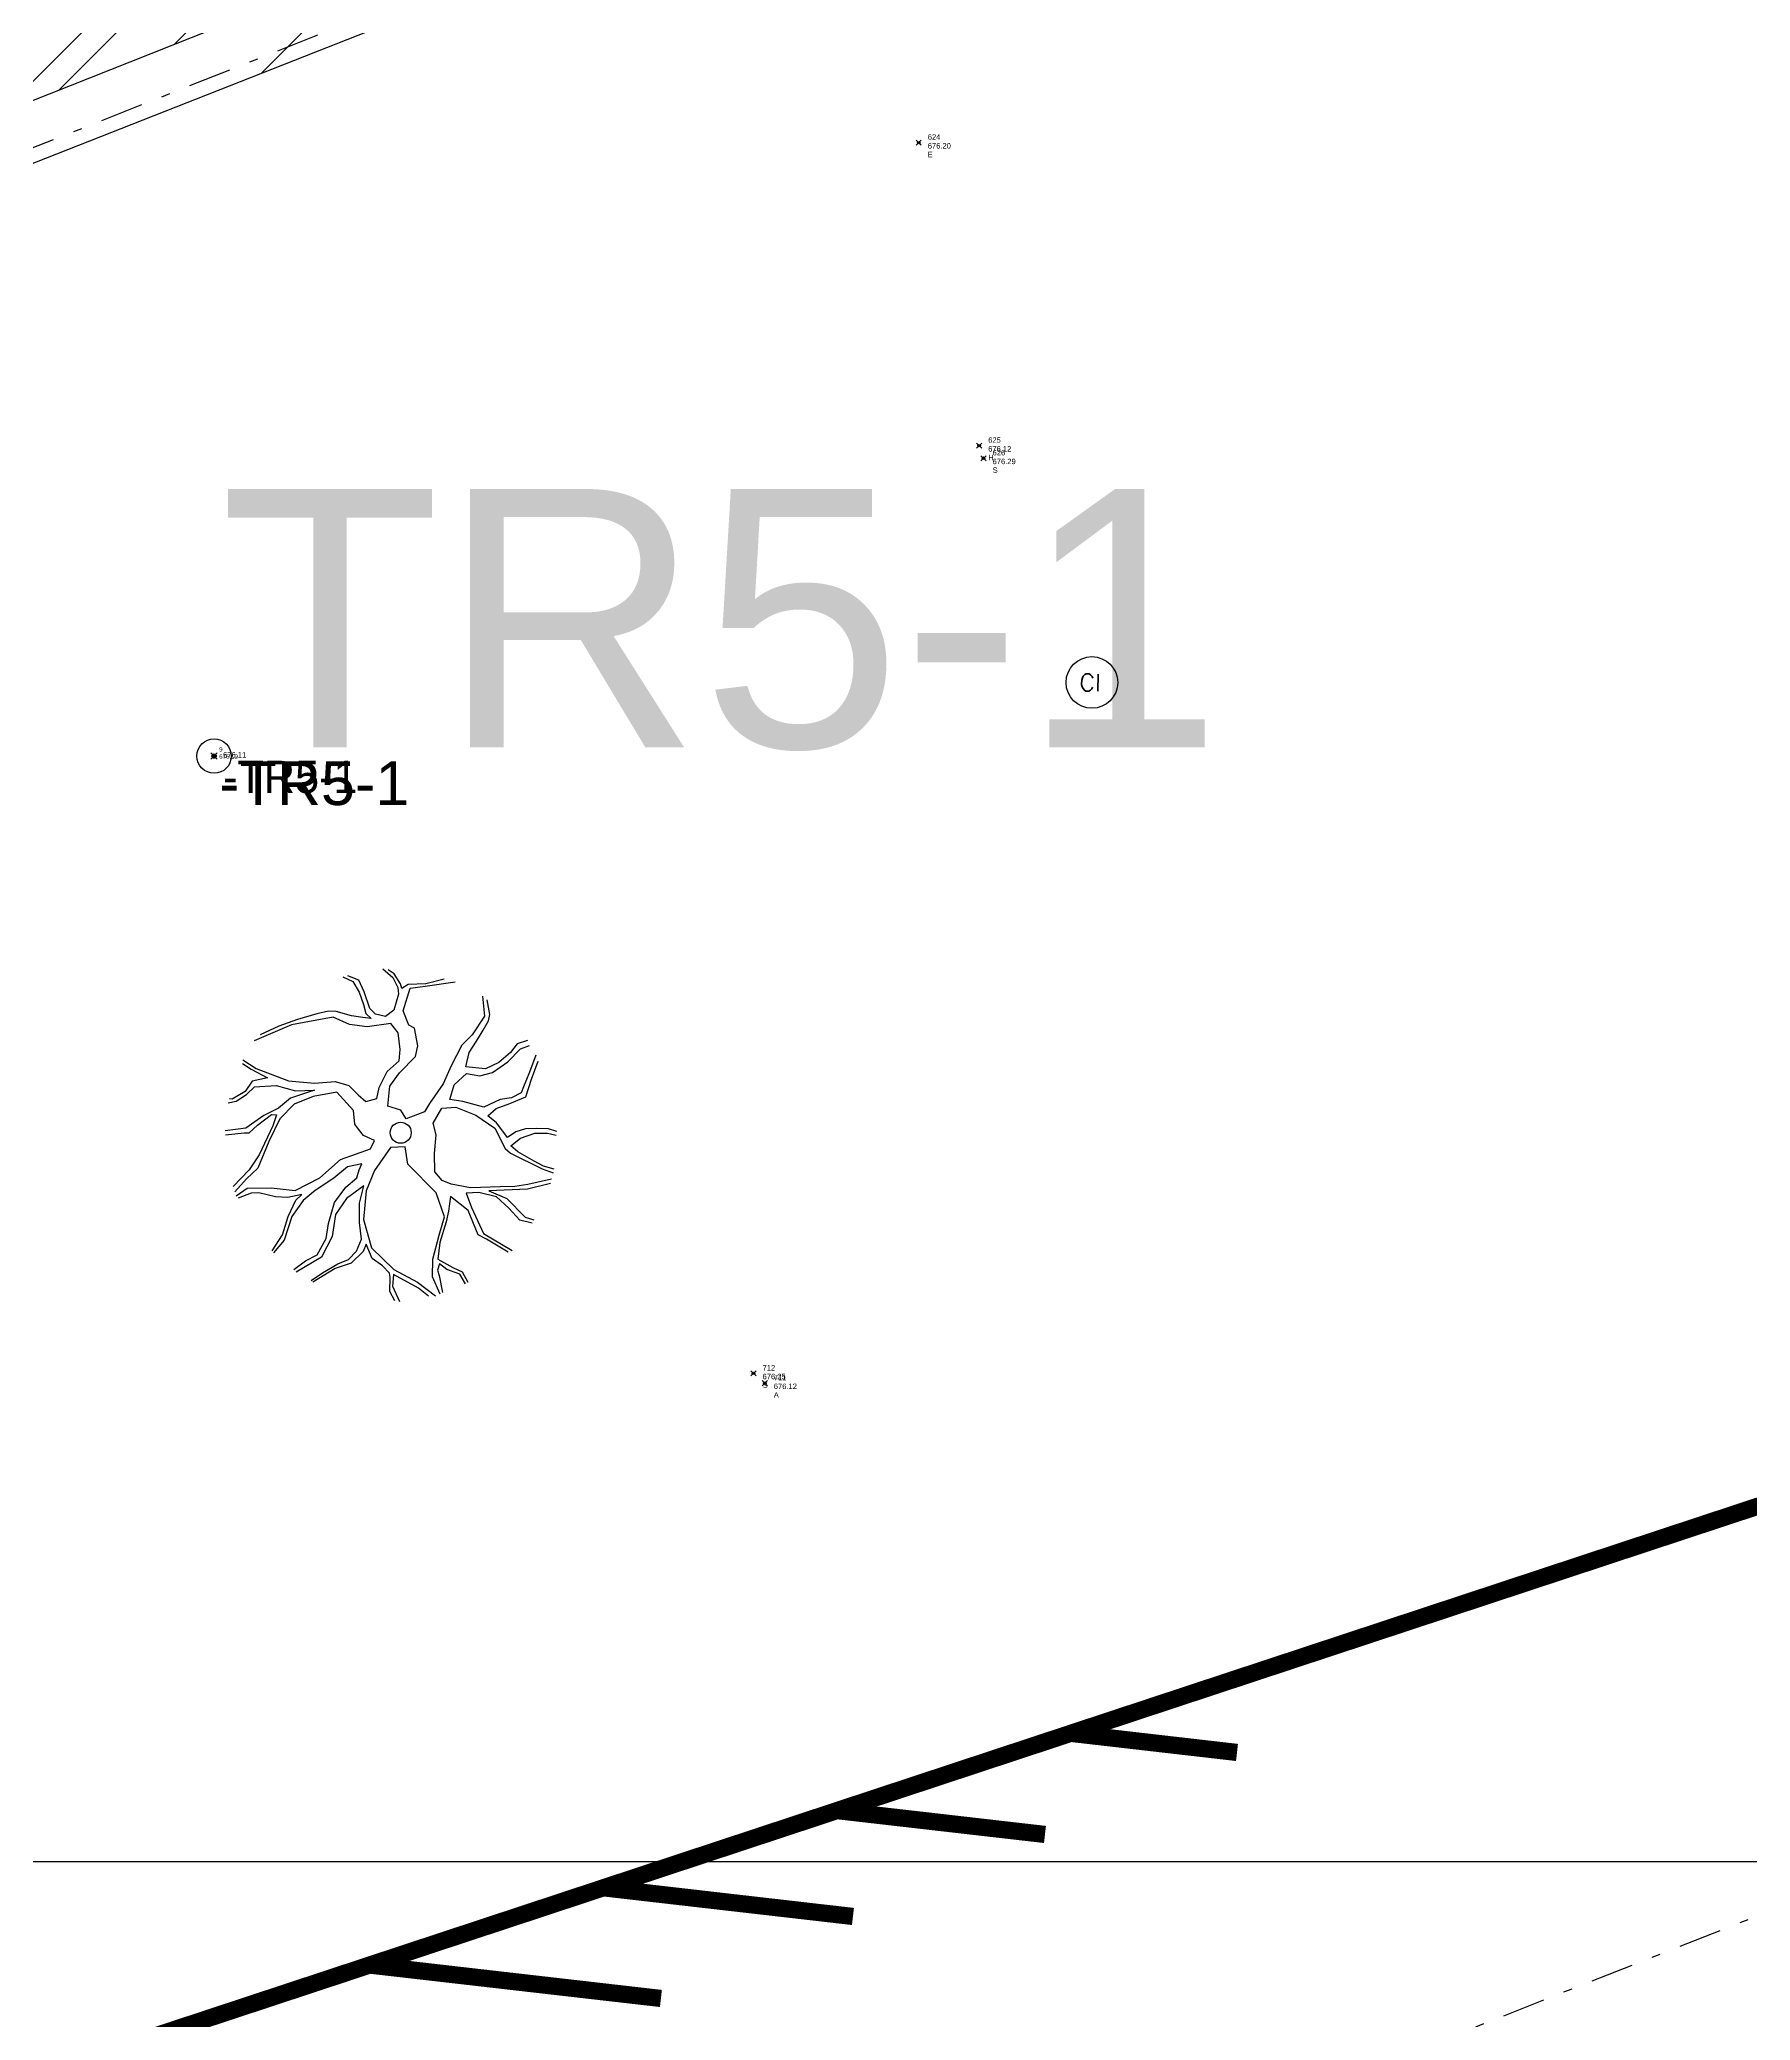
# Model space of a CAD drawing. Extents: x 352140 to 354978, y 6304672 to 6307963.
# Drawn here: x 352505.18 to 352525.05, y 6305398.16 to 6305421.15 of the extents above; entities that cross this region are included whole.
import ezdxf

# ---------------------------------------------------------------- set-up
doc = ezdxf.new("R2010")
doc.units = 0
doc.header["$PDMODE"] = 35
doc.header["$PDSIZE"] = 0.03
doc.linetypes.add('DASHED', pattern=[19.05, 12.7, -6.35])
doc.linetypes.add('JPG_DASHDOT', pattern=[1, 0.5, -0.25, 0, -0.25])
doc.layers.get('0').update_dxf_attribs({"linetype": 'CONTINUOUS'})
for name, color, linetype in [('0-LEVANTAMIENTO 2020.SEP', 252, 'CONTINUOUS'), ('00_Demarcacion Existente', 252, 'CONTINUOUS'), ('02_Geo ext_Acotamiento', 7, 'CONTINUOUS'), ('1-coordenadas', 8, 'CONTINUOUS'), ('1-ESTACION', 6, 'CONTINUOUS'), ('1-PRS', 6, 'CONTINUOUS'), ('1-VEREDA', 251, 'CONTINUOUS'), ('2-ACHURADO VEREDA', 252, 'CONTINUOUS'), ('TOP-URB-SOLERAS', 2, 'JPG_DASHDOT'), ('V-NODE - 2013', 4, 'CONTINUOUS'), ('V-NODE-TEXT 2013', 2, 'CONTINUOUS'), ('V-NODE-TEXT1 2013', 6, 'CONTINUOUS'), ('V-NODE-TEXT4', 4, 'CONTINUOUS'), ('Z-ARB', 253, 'CONTINUOUS'), ('Z-CI', 253, 'CONTINUOUS')]:
    doc.layers.add(name, color=color, linetype=linetype)
doc.styles.add('A', font='arial.ttf', dxfattribs={"height": 2})
doc.styles.add('ROMANS', font='romans.shx', dxfattribs={"width": 0.75})
doc.dimstyles.new('Principal', dxfattribs={"dimscale": 0, "dimtxt": 2, "dimasz": 2, "dimexe": 1, "dimexo": 1, "dimtad": 1, "dimrnd": 0.05, "dimzin": 1, "dimtxsty": 'ROMANS', "dimcen": 2.5, "dimclrt": 2, "dimaunit": 2, "dimadec": 0, "dimazin": 0, "dimtfac": 1, "dimtmove": 0, "dimatfit": 3, "dimfxl": 1, "dimfxlon": 1, "dimarcsym": 0})

# ---------------------------------------------------------------- blocks, each defined once
blk = doc.blocks.new('COORDENADAS')
at = {"layer": '1-coordenadas'}
blk.add_line((20, -800.625), (1420, -800.625), dxfattribs=at)
blk = doc.blocks.new('ARB')
at = {"layer": 'Z-ARB', "linetype": 'Continuous'}
for p, q in [((-0.239, 1.899), (-0.12, 1.8)), ((-0.104, 1.843), (-0.176, 1.887)), ((-0.028, 1.73), (-0.104, 1.843)), ((-0.702, 1.798), (-0.583, 1.746)), ((-0.515, 1.763), (-0.643, 1.81)), ((-0.583, 1.746), (-0.509, 1.626)), ((-0.451, 1.63), (-0.515, 1.763)), ((-0.509, 1.626), (-0.456, 1.48)), ((-0.383, 1.436), (-0.451, 1.63)), ((-0.12, 1.8), (-0.061, 1.684)), ((-0.061, 1.684), (-0.052, 1.607)), ((-0.015, 1.675), (-0.028, 1.73)), ((0.059, 1.721), (-0.015, 1.675)), ((0.008, 1.414), (0.083, 1.679)), ((0.263, 1.735), (0.059, 1.721)), ((0.083, 1.679), (0.258, 1.706)), ((0.258, 1.706), (0.603, 1.763)), ((0.476, 1.792), (0.263, 1.735)), ((-0.859, 1.399), (-0.994, 1.364)), ((-0.77, 1.397), (-0.859, 1.399)), ((-0.594, 1.348), (-0.77, 1.397)), ((-0.456, 1.48), (-0.427, 1.377)), ((-0.315, 1.371), (-0.383, 1.436)), ((-0.104, 1.421), (-0.198, 1.348)), ((-0.052, 1.607), (-0.104, 1.421)), ((0.074, 1.251), (0.008, 1.414)), ((0.925, 1.599), (0.953, 1.37)), ((1.013, 1.388), (0.981, 1.56)), ((0.999, 1.316), (1.013, 1.388)), ((-1.286, 1.232), (-1.718, 1.038)), ((-1.435, 1.215), (-1.648, 1.112)), ((-1.218, 1.294), (-1.435, 1.215)), ((-0.807, 1.329), (-1.286, 1.232)), ((-0.994, 1.364), (-1.218, 1.294)), ((-0.613, 1.246), (-0.807, 1.329)), ((-0.408, 1.222), (-0.613, 1.246)), ((-0.46, 1.33), (-0.594, 1.348)), ((-0.365, 1.32), (-0.46, 1.33)), ((-0.427, 1.377), (-0.365, 1.32)), ((-0.133, 1.268), (-0.408, 1.222)), ((-0.198, 1.348), (-0.315, 1.371)), ((-0.048, 1.161), (-0.133, 1.268)), ((-0.02, 0.968), (-0.048, 1.161)), ((0.14, 1.216), (0.074, 1.251)), ((0.182, 1.012), (0.14, 1.216)), ((0.953, 1.37), (0.813, 1.148)), ((0.864, 1.078), (0.938, 1.207)), ((0.938, 1.207), (0.999, 1.316)), ((-0.03, 0.834), (-0.02, 0.968)), ((0.158, 0.888), (0.182, 1.012)), ((0.693, 1.027), (0.575, 0.786)), ((0.813, 1.148), (0.693, 1.027)), ((0.743, 0.777), (0.782, 0.943)), ((0.782, 0.943), (0.864, 1.078)), ((1.26, 0.95), (1.125, 0.832)), ((1.231, 0.842), (1.374, 0.996)), ((1.337, 1.055), (1.26, 0.95)), ((1.457, 1.093), (1.337, 1.055)), ((1.374, 0.996), (1.478, 1.036)), ((1.554, 0.924), (1.484, 0.726)), ((-1.85, 0.774), (-1.749, 0.71)), ((-1.845, 0.817), (-1.69, 0.721)), ((-1.749, 0.71), (-1.558, 0.613)), ((-1.69, 0.721), (-1.313, 0.581)), ((-0.259, 0.523), (-0.167, 0.709)), ((-0.167, 0.709), (-0.03, 0.834)), ((-0.135, 0.537), (-0.024, 0.697)), ((-0.024, 0.697), (0.158, 0.888)), ((0.575, 0.786), (0.486, 0.577)), ((0.614, 0.568), (0.752, 0.7)), ((0.973, 0.756), (0.743, 0.777)), ((0.752, 0.7), (0.909, 0.677)), ((0.909, 0.677), (1.054, 0.717)), ((1.125, 0.832), (0.973, 0.756)), ((1.054, 0.717), (1.231, 0.842)), ((1.484, 0.726), (1.419, 0.557)), ((1.509, 0.646), (1.582, 0.858)), ((-1.735, 0.571), (-1.815, 0.451)), ((-1.797, 0.417), (-1.707, 0.506)), ((-1.558, 0.613), (-1.735, 0.571)), ((-1.707, 0.506), (-1.453, 0.525)), ((-1.453, 0.525), (-1.23, 0.467)), ((-1.313, 0.581), (-1.01, 0.561)), ((-1.01, 0.478), (-1.287, 0.38)), ((-1.23, 0.467), (-1.01, 0.478)), ((-1.01, 0.561), (-0.772, 0.583)), ((-0.772, 0.583), (-0.611, 0.538)), ((-0.611, 0.538), (-0.502, 0.434)), ((-0.283, 0.392), (-0.259, 0.523)), ((-0.154, 0.307), (-0.135, 0.537)), ((0.486, 0.577), (0.329, 0.343)), ((0.565, 0.396), (0.614, 0.568)), ((1.39, 0.487), (1.281, 0.425)), ((1.419, 0.557), (1.39, 0.487)), ((1.445, 0.439), (1.509, 0.646)), ((-2.01, 0.315), (-1.918, 0.335)), ((-1.962, 0.358), (-1.993, 0.364)), ((-1.815, 0.451), (-1.962, 0.358)), ((-1.918, 0.335), (-1.797, 0.417)), ((-1.423, 0.263), (-1.593, 0.175)), ((-1.287, 0.38), (-1.423, 0.263)), ((-1.244, 0.312), (-1.406, 0.139)), ((-1.024, 0.405), (-1.244, 0.312)), ((-0.747, 0.458), (-1.024, 0.405)), ((-0.553, 0.248), (-0.747, 0.458)), ((-0.534, 0.093), (-0.553, 0.248)), ((-0.502, 0.434), (-0.412, 0.356)), ((-0.412, 0.356), (-0.283, 0.392)), ((-0.154, 0.307), (-0.154, 0.307)), ((-0.001, 0.263), (-0.154, 0.307)), ((0.06, 0.161), (-0.001, 0.263)), ((0.271, 0.249), (0.06, 0.161)), ((0.329, 0.343), (0.271, 0.249)), ((0.374, 0.116), (0.473, 0.293)), ((0.473, 0.293), (0.637, 0.307)), ((0.714, 0.375), (0.565, 0.396)), ((0.637, 0.307), (0.87, 0.217)), ((0.961, 0.313), (0.714, 0.375)), ((1.148, 0.406), (0.961, 0.313)), ((1.007, 0.214), (1.104, 0.301)), ((1.104, 0.301), (1.261, 0.361)), ((1.281, 0.425), (1.148, 0.406)), ((1.261, 0.361), (1.445, 0.439)), ((-1.799, 0.026), (-2.04, -0.011)), ((-1.593, 0.175), (-1.799, 0.026)), ((-1.76, -0.027), (-1.663, 0.06)), ((-1.663, 0.06), (-1.502, 0.188)), ((-1.486, 0.056), (-1.64, -0.284)), ((-1.406, 0.139), (-1.529, -0.124)), ((-1.502, 0.188), (-1.446, 0.184)), ((-1.446, 0.184), (-1.486, 0.056)), ((-0.49, 0.032), (-0.534, 0.093)), ((-0.431, -0.039), (-0.49, 0.032)), ((0.413, -0.019), (0.374, 0.116)), ((0.87, 0.217), (1.092, 0.069)), ((1.112, 0.134), (1.007, 0.214)), ((1.092, 0.069), (1.217, -0.165)), ((1.196, 0.02), (1.112, 0.134)), ((1.242, -0.034), (1.196, 0.02)), ((1.335, 0.031), (1.242, -0.034)), ((1.447, 0.07), (1.335, 0.031)), ((1.394, -0.041), (1.559, 0.018)), ((1.578, 0.075), (1.447, 0.07)), ((1.559, 0.018), (1.705, 0.021)), ((1.714, 0.072), (1.578, 0.075)), ((1.705, 0.021), (1.806, 0.001)), ((1.814, 0.045), (1.714, 0.072)), ((-2.033, -0.058), (-1.818, -0.031)), ((-1.818, -0.031), (-1.76, -0.027)), ((-1.529, -0.124), (-1.653, -0.439)), ((-0.694, -0.321), (-0.346, -0.191)), ((-0.304, -0.094), (-0.431, -0.039)), ((-0.346, -0.191), (-0.304, -0.094)), ((-0.117, -0.175), (-0.297, -0.442)), ((0.055, -0.162), (-0.117, -0.175)), ((0.089, -0.365), (0.055, -0.162)), ((0.396, -0.235), (0.413, -0.019)), ((1.217, -0.165), (1.28, -0.215)), ((1.28, -0.132), (1.394, -0.041)), ((1.364, -0.201), (1.28, -0.132)), ((1.28, -0.215), (1.65, -0.391)), ((1.554, -0.305), (1.364, -0.201)), ((-1.754, -0.458), (-1.937, -0.656)), ((-1.653, -0.439), (-1.782, -0.565)), ((-1.64, -0.284), (-1.754, -0.458)), ((-0.93, -0.54), (-0.694, -0.321)), ((-0.613, -0.404), (-0.768, -0.54)), ((-0.445, -0.368), (-0.613, -0.404)), ((-0.5, -0.531), (-0.474, -0.438)), ((-0.474, -0.438), (-0.445, -0.368)), ((-0.297, -0.442), (-0.391, -0.68)), ((0.422, -0.692), (0.089, -0.365)), ((0.404, -0.447), (0.396, -0.235)), ((0.49, -0.547), (0.404, -0.447)), ((1.664, -0.363), (1.554, -0.305)), ((1.65, -0.391), (1.778, -0.438)), ((1.787, -0.395), (1.664, -0.363)), ((-1.782, -0.565), (-1.916, -0.718)), ((-1.898, -0.762), (-1.771, -0.673)), ((-1.771, -0.673), (-1.495, -0.665)), ((-1.495, -0.665), (-1.216, -0.688)), ((-1.216, -0.688), (-0.93, -0.54)), ((-0.982, -0.688), (-1.118, -0.805)), ((-0.768, -0.54), (-0.982, -0.688)), ((-0.757, -0.821), (-0.626, -0.643)), ((-0.626, -0.643), (-0.5, -0.531)), ((-0.42, -0.622), (-0.619, -0.772)), ((-0.467, -0.824), (-0.42, -0.622)), ((-0.391, -0.68), (-0.415, -1.015)), ((0.595, -0.589), (0.49, -0.547)), ((0.822, -0.625), (0.595, -0.589)), ((0.917, -0.681), (0.77, -0.69)), ((1.165, -0.608), (0.822, -0.625)), ((1.126, -0.728), (0.917, -0.681)), ((1.483, -0.631), (1.034, -0.658)), ((1.034, -0.658), (1.244, -0.743)), ((1.335, -0.602), (1.165, -0.608)), ((1.485, -0.578), (1.335, -0.602)), ((1.747, -0.56), (1.483, -0.631)), ((1.761, -0.511), (1.485, -0.578)), ((-1.724, -0.727), (-1.874, -0.789)), ((-1.635, -0.722), (-1.724, -0.727)), ((-1.441, -0.766), (-1.635, -0.722)), ((-1.297, -0.771), (-1.441, -0.766)), ((-1.136, -0.734), (-1.297, -0.771)), ((-1.29, -0.991), (-1.206, -0.803)), ((-1.118, -0.805), (-1.25, -0.991)), ((-1.206, -0.803), (-1.136, -0.734)), ((-0.82, -1.065), (-0.757, -0.821)), ((-0.619, -0.772), (-0.743, -0.959)), ((-0.462, -1.051), (-0.467, -0.824)), ((0.523, -0.967), (0.422, -0.692)), ((0.568, -0.901), (0.544, -1.024)), ((0.592, -0.732), (0.568, -0.901)), ((0.796, -0.891), (0.592, -0.732)), ((0.77, -0.69), (0.835, -0.854)), ((0.92, -1.171), (0.796, -0.891)), ((0.835, -0.854), (0.98, -1.153)), ((1.271, -0.854), (1.126, -0.728)), ((1.244, -0.743), (1.461, -0.958)), ((1.398, -0.991), (1.271, -0.854)), ((-1.355, -1.205), (-1.29, -0.991)), ((-1.25, -0.991), (-1.335, -1.269)), ((-0.845, -1.241), (-0.82, -1.065)), ((-0.743, -0.959), (-0.776, -1.217)), ((-0.434, -1.244), (-0.462, -1.051)), ((-0.415, -1.015), (-0.316, -1.342)), ((0.466, -1.183), (0.523, -0.967)), ((0.544, -1.024), (0.474, -1.267)), ((1.545, -1.027), (1.398, -0.991)), ((1.461, -0.958), (1.561, -0.985)), ((-1.472, -1.393), (-1.355, -1.205)), ((-1.335, -1.269), (-1.453, -1.419)), ((-0.947, -1.433), (-0.845, -1.241)), ((-0.776, -1.217), (-0.895, -1.458)), ((-0.493, -1.384), (-0.434, -1.244)), ((-0.38, -1.3), (-0.413, -1.384)), ((-0.307, -1.465), (-0.38, -1.3)), ((-0.316, -1.342), (-0.056, -1.588)), ((0.396, -1.463), (0.466, -1.183)), ((0.474, -1.267), (0.453, -1.459)), ((1.016, -1.22), (0.92, -1.171)), ((0.98, -1.153), (1.315, -1.345)), ((1.27, -1.366), (1.016, -1.22)), ((-1.214, -1.608), (-1.082, -1.505)), ((-0.895, -1.458), (-1.187, -1.636)), ((-1.082, -1.505), (-0.947, -1.433)), ((-0.734, -1.587), (-0.991, -1.749)), ((-0.881, -1.642), (-0.707, -1.532)), ((-0.552, -1.523), (-0.734, -1.587)), ((-0.707, -1.532), (-0.584, -1.48)), ((-0.584, -1.48), (-0.493, -1.384)), ((-0.413, -1.384), (-0.552, -1.523)), ((-0.185, -1.548), (-0.307, -1.465)), ((-0.104, -1.631), (-0.185, -1.548)), ((-0.056, -1.588), (0.224, -1.732)), ((0.397, -1.667), (0.396, -1.463)), ((0.453, -1.459), (0.629, -1.553)), ((0.475, -1.516), (0.453, -1.587)), ((0.453, -1.587), (0.473, -1.651)), ((0.56, -1.577), (0.475, -1.516)), ((0.712, -1.629), (0.56, -1.577)), ((0.629, -1.553), (0.741, -1.604)), ((0.741, -1.604), (0.807, -1.722)), ((-1.011, -1.73), (-0.881, -1.642)), ((-0.097, -1.678), (-0.104, -1.631)), ((-0.096, -1.844), (-0.097, -1.678)), ((-0.059, -1.648), (-0.068, -1.782)), ((-0.068, -1.782), (0.019, -1.957)), ((0.235, -1.802), (-0.059, -1.648)), ((0.224, -1.732), (0.433, -1.885)), ((0.354, -1.892), (0.235, -1.802)), ((0.49, -1.868), (0.397, -1.667)), ((0.473, -1.651), (0.516, -1.848)), ((0.779, -1.74), (0.712, -1.629)), ((-0.037, -1.953), (-0.096, -1.844))]:
    blk.add_line(p, q, dxfattribs=at)
at = {"layer": 'Z-ARB'}
blk.add_circle((0, 0), 0.122, dxfattribs=at)
blk = doc.blocks.new('CI')
at = {"layer": 'Z-CI'}
blk.add_circle((0, 0), 1.2, dxfattribs=at)
at = {"layer": 'Z-CI', "style": 'ROMANS'}
blk.add_text('CI', height=0.8, rotation=360, dxfattribs=at).set_placement((-0.579, -0.402))
blk = doc.blocks.new('*U229', base_point=(352516.147, 6305416.29))
at = {"layer": 'V-NODE - 2013', "lineweight": -2}
blk.add_point((352516.147, 6305416.29), dxfattribs=at)
at = {"layer": 'V-NODE-TEXT 2013', "linetype": 'ByBlock', "char_height": 0.0635}
for s, insert, attachment_point in [('626', (352516.252, 6305416.323), 7), ('676.29', (352516.252, 6305416.285), 1), ('S', (352516.252, 6305416.184), 1)]:
    blk.add_mtext(s, dxfattribs=dict(at, insert=insert, attachment_point=attachment_point))
blk = doc.blocks.new('*U233', base_point=(352513.476, 6305405.667))
at = {"layer": 'V-NODE - 2013', "lineweight": -2}
blk.add_point((352513.476, 6305405.667), dxfattribs=at)
at = {"layer": 'V-NODE-TEXT 2013', "linetype": 'ByBlock', "char_height": 0.0635}
for s, insert, attachment_point in [('712', (352513.581, 6305405.7), 7), ('S', (352513.581, 6305405.561), 1), ('676.25', (352513.581, 6305405.662), 1)]:
    blk.add_mtext(s, dxfattribs=dict(at, insert=insert, attachment_point=attachment_point))
blk = doc.blocks.new('*U378', base_point=(352516.096, 6305416.436))
at = {"layer": 'V-NODE - 2013', "lineweight": -2}
blk.add_point((352516.096, 6305416.436), dxfattribs=at)
at = {"layer": 'V-NODE-TEXT 2013', "linetype": 'ByBlock', "char_height": 0.0635}
for s, insert, attachment_point in [('625', (352516.201, 6305416.469), 7), ('676.12', (352516.201, 6305416.431), 1), ('H', (352516.201, 6305416.33), 1)]:
    blk.add_mtext(s, dxfattribs=dict(at, insert=insert, attachment_point=attachment_point))
blk = doc.blocks.new('*U417', base_point=(352515.394, 6305419.954))
at = {"layer": 'V-NODE - 2013', "lineweight": -2}
blk.add_point((352515.394, 6305419.954), dxfattribs=at)
at = {"layer": 'V-NODE-TEXT 2013', "linetype": 'ByBlock', "char_height": 0.0635}
for s, insert, attachment_point in [('624', (352515.499, 6305419.987), 7), ('676.20', (352515.499, 6305419.949), 1), ('E', (352515.499, 6305419.848), 1)]:
    blk.add_mtext(s, dxfattribs=dict(at, insert=insert, attachment_point=attachment_point))
blk = doc.blocks.new('*U429', base_point=(352513.606, 6305405.553))
at = {"layer": 'V-NODE - 2013', "lineweight": -2}
blk.add_point((352513.606, 6305405.553), dxfattribs=at)
at = {"layer": 'V-NODE-TEXT 2013', "linetype": 'ByBlock', "char_height": 0.0635}
for s, insert, attachment_point in [('711', (352513.711, 6305405.586), 7), ('676.12', (352513.711, 6305405.548), 1), ('A', (352513.711, 6305405.447), 1)]:
    blk.add_mtext(s, dxfattribs=dict(at, insert=insert, attachment_point=attachment_point))
blk = doc.blocks.new('*U447', base_point=(352507.211, 6305412.833))
at = {"layer": 'V-NODE - 2013', "lineweight": -2}
blk.add_point((352507.211, 6305412.833), dxfattribs=at)
at = {"layer": 'V-NODE-TEXT1 2013', "linetype": 'ByBlock'}
for s, insert, char_height, attachment_point in [('676.11', (352507.316, 6305412.847), 0.0635, 4), ('-TR5-1', (352507.316, 6305412.778), 0.375, 1)]:
    blk.add_mtext(s, dxfattribs=dict(at, insert=insert, char_height=char_height, attachment_point=attachment_point))
blk = doc.blocks.new('*U803', base_point=(352507.211, 6305412.833))
at = {"layer": 'V-NODE-TEXT4', "lineweight": -2}
for p, q in [((352507.175, 6305412.797), (352507.247, 6305412.869)), ((352507.175, 6305412.869), (352507.247, 6305412.797))]:
    blk.add_line(p, q, dxfattribs=at)
blk.add_circle((352507.211, 6305412.833), 0.0254, dxfattribs=at)
at = {"layer": 'V-NODE-TEXT4', "linetype": 'ByBlock', "style": 'A'}
for s, insert, char_height, attachment_point in [('9', (352507.27, 6305412.884), 0.0508, 7), ('676.10', (352507.27, 6305412.854), 0.0508, 1), ('-TR5-1', (352507.27, 6305412.772), 0.508, 1)]:
    blk.add_mtext(s, dxfattribs=dict(at, insert=insert, char_height=char_height, attachment_point=attachment_point))
blk = doc.blocks.new('*D1356')
at = {"layer": '02_Geo ext_Acotamiento', "color": 0, "lineweight": -2, "transparency": 16777216}
blk.add_line((352474.093, 6305972.205), (352473.119, 6305978.179), dxfattribs=at)
at = {"layer": '02_Geo ext_Acotamiento', "color": 0, "transparency": 16777216}
blk.add_solid([(352473.283, 6305978.206), (352472.954, 6305978.153), (352472.958, 6305979.166)], dxfattribs=at)
at = {"layer": '02_Geo ext_Acotamiento', "color": 2, "transparency": 16777216, "insert": (352474.582, 6305974.845), "char_height": 1, "attachment_point": 5, "rotation": 279.2575, "style": 'ROMANS'}
blk.add_mtext('R765,10', dxfattribs=at)

msp = doc.modelspace()

# ---------------------------------------------------------------- hatches: boundary and pattern name
at = {"layer": '0-LEVANTAMIENTO 2020.SEP'}
h = msp.add_hatch(dxfattribs=at)
h.set_pattern_fill('ANSI31', color=252)
h.paths.add_polyline_path([(352458.213, 6305401.216), (352452.503, 6305398.982), (352452.816, 6305399.28), (352452.609, 6305399.636), (352451.638, 6305400.227), (352457.678, 6305402.577), (352457.689, 6305402.79), (352457.683, 6305402.996), (352454.252, 6305411.685), (352450.931, 6305420.069), (352447.151, 6305429.404), (352442.008, 6305442.347), (352436.835, 6305455.304), (352430.757, 6305470.685), (352440.792, 6305475.07), (352451.682, 6305479.894), (352465.771, 6305486.18), (352480.216, 6305492.535), (352496.407, 6305499.712), (352513.657, 6305507.299), (352529.161, 6305514.161), (352541.959, 6305519.8), (352561.927, 6305528.675), (352571.449, 6305540.268), (352583.647, 6305555.178), (352598.213, 6305545.789), (352605.453, 6305541.805), (352602.222, 6305538.721), (352606.073, 6305535.813), (352608.645, 6305532.42), (352608.792, 6305532.234), (352608.857, 6305528.43), (352613.727, 6305525.092), (352613.927, 6305524.926), (352609.716, 6305517.616), (352604.317, 6305502.974), (352607.353, 6305483.644), (352606.958, 6305479.393), (352608.039, 6305476.818), (352609.065, 6305474.225), (352617.537, 6305468.424), (352618.346, 6305465.146), (352618.854, 6305464.849), (352618.951, 6305464.69), (352608.801, 6305460.676), (352599.579, 6305457.023), (352587.598, 6305452.326), (352574.209, 6305447), (352559.984, 6305441.387), (352541.368, 6305434.036), (352532.693, 6305430.631), (352523.045, 6305426.8), (352512.509, 6305422.629), (352503.01, 6305418.889), (352490.722, 6305414.053), (352481.682, 6305410.475), (352476.439, 6305408.401), (352468.05, 6305405.104)])
at = {"layer": '2-ACHURADO VEREDA'}
h = msp.add_hatch(dxfattribs=at)
h.set_pattern_fill('ANSI32', color=256, scale=0.09)
edge = h.paths.add_edge_path()
edge.add_line((352494.157, 6305418.53), (352488.941, 6305416.427))
edge.add_line((352488.941, 6305416.427), (352489.942, 6305414.484))
edge.add_arc((352490.824, 6305415.746), 1.539, 235.046, 265.5321)
edge.add_line((352490.704, 6305414.211), (352494.697, 6305415.812))
edge.add_line((352494.697, 6305415.812), (352494.552, 6305416.257))
edge.add_line((352494.552, 6305416.257), (352502.709, 6305419.494))
edge.add_line((352502.709, 6305419.494), (352512.363, 6305423.326))
edge.add_line((352512.363, 6305423.326), (352522.849, 6305427.501))
edge.add_line((352522.849, 6305427.501), (352532.385, 6305431.239))
edge.add_line((352532.385, 6305431.239), (352541.168, 6305434.704))
edge.add_line((352541.168, 6305434.704), (352560.355, 6305442.352))
edge.add_line((352560.355, 6305442.352), (352574.057, 6305447.661))
edge.add_line((352574.057, 6305447.661), (352586.18, 6305452.427))
edge.add_line((352586.18, 6305452.427), (352599.796, 6305457.878))
edge.add_line((352599.796, 6305457.878), (352599.983, 6305460.901))
edge.add_line((352599.983, 6305460.901), (352599.939, 6305461.036))
edge.add_line((352599.939, 6305461.036), (352596.032, 6305459.42))
edge.add_line((352596.032, 6305459.42), (352585.207, 6305455.053))
edge.add_line((352585.207, 6305455.053), (352572.313, 6305449.916))
edge.add_line((352572.313, 6305449.916), (352559.381, 6305444.752))
edge.add_line((352559.381, 6305444.752), (352540.705, 6305437.224))
edge.add_line((352540.705, 6305437.224), (352531.498, 6305433.526))
edge.add_line((352531.498, 6305433.526), (352522.742, 6305429.978))
edge.add_line((352522.742, 6305429.978), (352511.784, 6305425.587))
edge.add_line((352511.784, 6305425.587), (352506.646, 6305423.549))
edge.add_line((352506.646, 6305423.549), (352502.028, 6305421.704))
edge.add_line((352502.028, 6305421.704), (352494.812, 6305418.794))
edge.add_line((352494.812, 6305418.794), (352495.181, 6305417.883))
edge.add_line((352495.181, 6305417.883), (352494.537, 6305417.593))
edge.add_line((352494.537, 6305417.593), (352494.157, 6305418.53))

# ---------------------------------------------------------------- linework, layer by layer
at = {"layer": '0-LEVANTAMIENTO 2020.SEP', "flags": 128}
msp.add_lwpolyline([(352599.579, 6305457.023), (352587.598, 6305452.326), (352574.209, 6305447), (352559.984, 6305441.387), (352541.368, 6305434.036), (352532.693, 6305430.631), (352523.045, 6305426.8), (352512.509, 6305422.629), (352503.01, 6305418.889), (352490.722, 6305414.053), (352481.682, 6305410.475), (352476.439, 6305408.401), (352468.05, 6305405.104), (352458.213, 6305401.216)], dxfattribs=at)
at = {"layer": '00_Demarcacion Existente', "const_width": 0.2, "flags": 128}
for points in [[(352527.992, 6305405.067), (352489.307, 6305392.286)], [(352517.159, 6305401.488), (352519.09, 6305401.266)], [(352514.445, 6305400.591), (352516.86, 6305400.314)], [(352511.731, 6305399.695), (352514.63, 6305399.362)], [(352509.017, 6305398.798), (352512.4, 6305398.41)]]:
    msp.add_lwpolyline(points, dxfattribs=at)
at = {"layer": '1-ESTACION'}
msp.add_circle((352507.211, 6305412.833), 0.2, dxfattribs=at)
msp.add_point((352507.211, 6305412.833), dxfattribs=at)
at = {"layer": '1-PRS'}
msp.add_circle((352507.211, 6305412.833), 0.2, dxfattribs=at)
msp.add_point((352507.211, 6305412.833), dxfattribs=at)
at = {"layer": '1-VEREDA'}
msp.add_lwpolyline([(352531.498, 6305433.526), (352522.742, 6305429.978), (352511.784, 6305425.587), (352506.646, 6305423.549), (352502.028, 6305421.704), (352494.812, 6305418.794), (352495.181, 6305417.883), (352494.537, 6305417.593), (352494.157, 6305418.53), (352488.941, 6305416.427), (352489.942, 6305414.484, 0.133811), (352490.704, 6305414.211), (352494.697, 6305415.812), (352494.552, 6305416.257), (352502.709, 6305419.494), (352512.363, 6305423.326), (352522.849, 6305427.501), (352532.385, 6305431.239)], format="xyb", dxfattribs=at)
at = {"layer": 'TOP-URB-SOLERAS'}
for p, q in [((352502.837, 6305418.999), (352512.449, 6305422.797)), ((352530.838, 6305401.616), (352497.04, 6305388.297))]:
    msp.add_line(p, q, dxfattribs=at)

# ---------------------------------------------------------------- block references
at = {"color": 252, "linetype": 'DASHED'}
msp.add_blockref('COORDENADAS', (352180, 6306200.625), dxfattribs=at)
for name, p in [('*U417', (352515.394, 6305419.954)), ('*U378', (352516.096, 6305416.436)), ('*U229', (352516.147, 6305416.29)), ('*U803', (352507.211, 6305412.833)), ('*U447', (352507.211, 6305412.833)), ('*U233', (352513.476, 6305405.667)), ('*U429', (352513.606, 6305405.553))]:
    msp.add_blockref(name, p)
at = {"layer": 'Z-ARB', "rotation": 359.090101839884}
msp.add_blockref('ARB', (352509.378, 6305408.46), dxfattribs=at)
at = {"layer": 'Z-CI', "xscale": 0.25, "yscale": 0.25, "zscale": 0.25, "rotation": 359.0901018221344}
msp.add_blockref('CI', (352517.405, 6305413.687), dxfattribs=at)

# ---------------------------------------------------------------- texts
at = {"layer": '1-PRS', "style": 'A'}
msp.add_text('TR5-1', height=3, dxfattribs=at).set_placement((352507.278, 6305412.933))

# ---------------------------------------------------------------- dimensions: what is measured, and where the dimension line sits
at = {"layer": '02_Geo ext_Acotamiento'}
dim = msp.add_radius_dim(center=(352596.042, 6305224.025), mpoint=(352472.958, 6305979.166), dimstyle='Principal', override={"dimscale": 0, "dimaunit": 0, "dimfxl": 0.22, "dimarcsym": 1}, dxfattribs=at)
dim.commit()
dim.dimension.update_dxf_attribs({"geometry": '*D1356', "text_midpoint": (352473.686, 6305974.698), "dimtype": 164})

doc.saveas('drawing.dxf')
